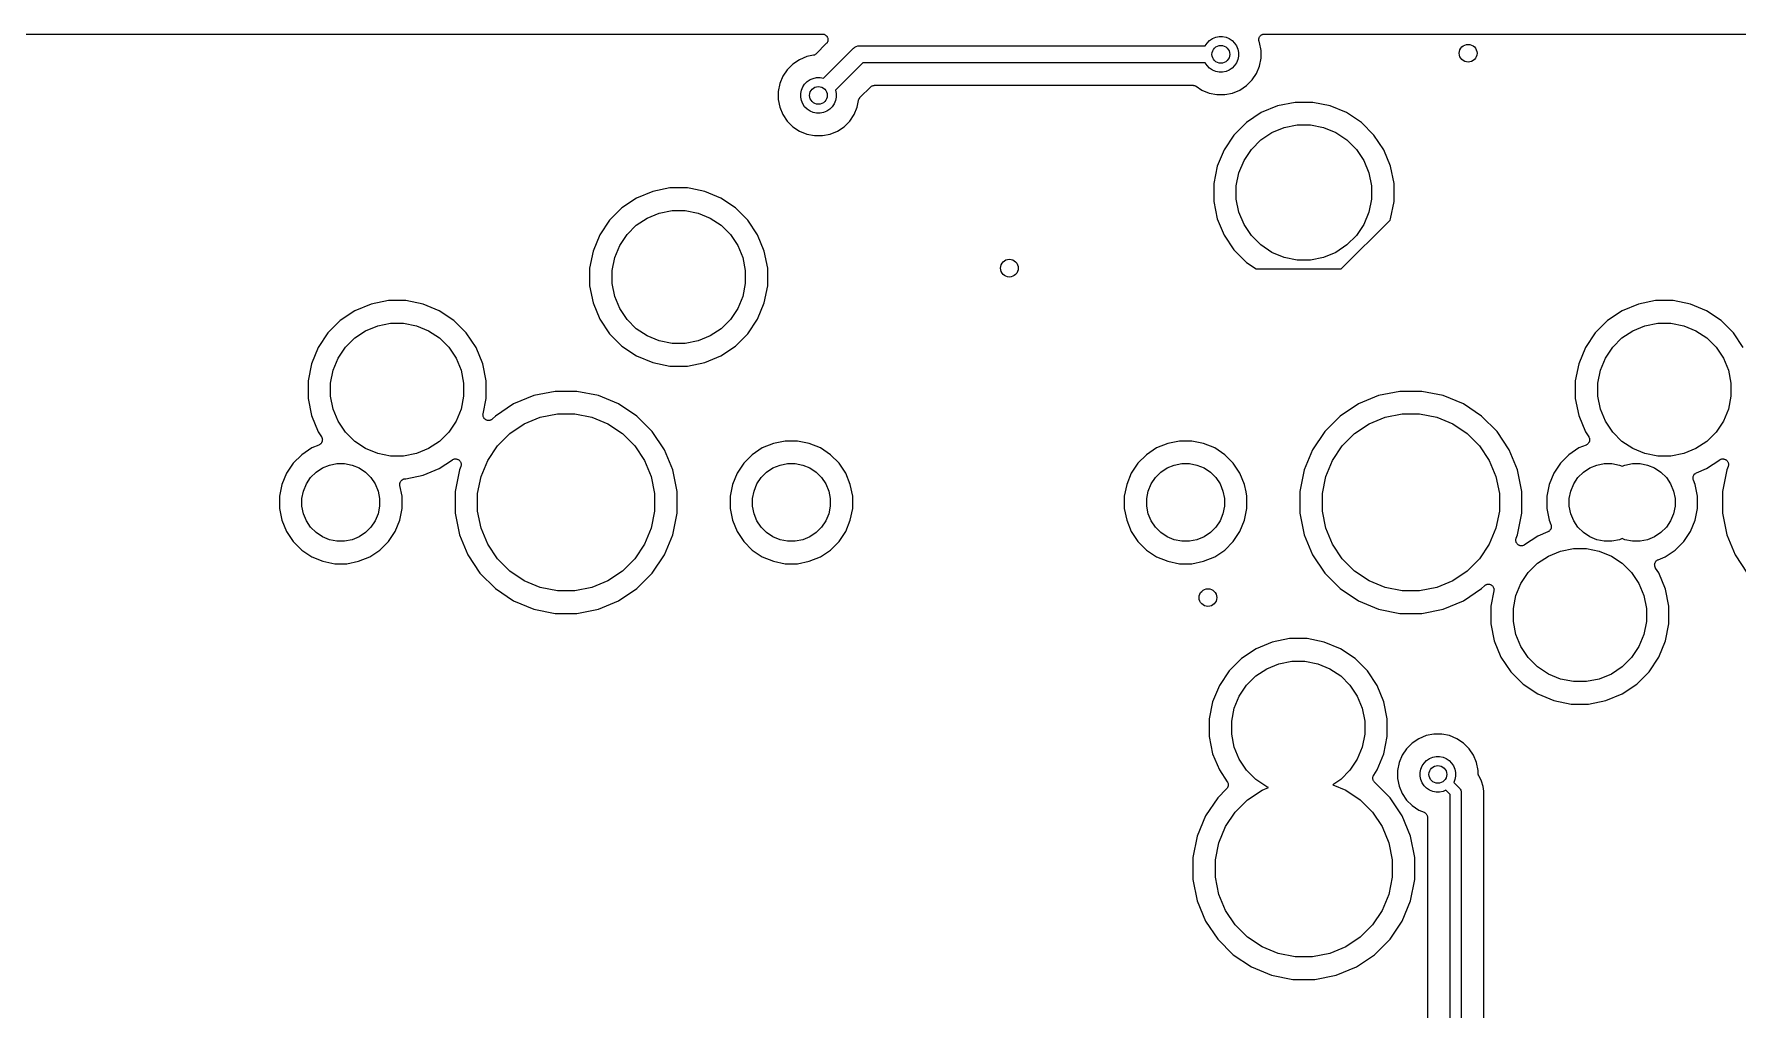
# Model space of a CAD drawing. Extents: x 59 to 2996, y -153 to 1402.
# Drawn here: x 737.1 to 775.52, y 686.99 to 708.99 of the extents above; entities that cross this region are included whole.
import ezdxf

# ---------------------------------------------------------------- set-up
doc = ezdxf.new("R2010")
doc.units = 0
doc.layers.add('BLACK', color=7, linetype='CONTINUOUS')

msp = doc.modelspace()

# ---------------------------------------------------------------- linework, layer by layer
at = {"layer": 'BLACK', "linetype": 'Continuous'}
for points in [[(709.891, 708.99), (754.871, 708.99), (754.872, 708.99), (754.872, 708.99), (754.872, 708.99), (754.873, 708.99), (754.885, 708.989), (754.897, 708.988), (754.897, 708.988), (754.897, 708.988), (754.909, 708.984), (754.921, 708.98), (754.921, 708.98), (754.921, 708.98), (754.932, 708.974), (754.942, 708.968), (754.943, 708.968), (754.943, 708.968), (754.952, 708.96), (754.961, 708.953), (754.962, 708.952), (754.962, 708.952), (754.969, 708.943), (754.977, 708.933), (754.977, 708.933), (754.977, 708.933), (754.983, 708.922), (754.989, 708.911), (754.989, 708.911), (754.989, 708.911), (754.992, 708.899), (754.996, 708.888), (754.996, 708.887), (754.996, 708.887), (754.997, 708.875), (754.998, 708.863), (754.998, 708.863), (754.998, 708.863), (754.997, 708.85), (754.996, 708.838), (754.995, 708.838), (754.995, 708.838), (754.992, 708.826), (754.988, 708.815), (754.988, 708.814), (754.988, 708.814), (754.982, 708.803), (754.977, 708.793), (754.976, 708.793), (754.976, 708.792), (754.969, 708.783), (754.961, 708.774), (754.733, 708.545), (754.732, 708.545), (754.732, 708.545), (754.732, 708.545), (754.731, 708.544), (754.722, 708.537), (754.713, 708.529), (754.712, 708.529), (754.712, 708.529), (754.702, 708.523), (754.691, 708.518), (754.691, 708.518), (754.69, 708.517), (754.679, 708.514), (754.668, 708.511), (754.518, 708.481), (754.353, 708.412), (754.204, 708.313), (754.077, 708.186), (753.978, 708.038), (753.91, 707.873), (753.875, 707.697), (753.875, 707.518), (753.91, 707.343), (753.978, 707.178), (754.077, 707.029), (754.204, 706.902), (754.353, 706.803), (754.518, 706.735), (754.693, 706.7), (754.872, 706.7), (755.048, 706.735), (755.213, 706.803), (755.362, 706.902), (755.488, 707.029), (755.587, 707.178), (755.656, 707.343), (755.686, 707.492), (755.686, 707.493), (755.686, 707.493), (755.686, 707.493), (755.686, 707.494), (755.69, 707.505), (755.693, 707.516), (755.693, 707.517), (755.694, 707.518), (755.699, 707.528), (755.705, 707.538), (755.705, 707.539), (755.705, 707.54), (755.713, 707.548), (755.72, 707.557), (755.961, 707.798), (755.961, 707.798), (755.961, 707.798), (755.961, 707.798), (755.962, 707.799), (755.971, 707.806), (755.98, 707.814), (755.981, 707.814), (755.981, 707.814), (755.992, 707.82), (756.002, 707.825), (756.003, 707.826), (756.003, 707.826), (756.015, 707.829), (756.026, 707.832), (756.026, 707.833), (756.027, 707.833), (756.039, 707.834), (756.05, 707.835), (763.23, 707.835), (763.23, 707.835), (763.23, 707.835), (763.23, 707.835), (763.231, 707.835), (763.243, 707.834), (763.255, 707.832), (763.255, 707.832), (763.256, 707.832), (763.267, 707.829), (763.278, 707.825), (763.279, 707.825), (763.28, 707.825), (763.29, 707.819), (763.3, 707.814), (763.427, 707.729), (763.592, 707.66), (763.768, 707.625), (763.946, 707.625), (764.122, 707.66), (764.287, 707.729), (764.436, 707.828), (764.562, 707.955), (764.662, 708.103), (764.73, 708.269), (764.765, 708.444), (764.765, 708.623), (764.73, 708.798), (764.723, 708.815), (764.723, 708.816), (764.723, 708.816), (764.723, 708.816), (764.723, 708.816), (764.719, 708.828), (764.716, 708.84), (764.716, 708.84), (764.716, 708.84), (764.715, 708.852), (764.714, 708.864), (764.714, 708.865), (764.714, 708.865), (764.715, 708.877), (764.716, 708.889), (764.716, 708.889), (764.716, 708.89), (764.72, 708.901), (764.724, 708.913), (764.724, 708.913), (764.724, 708.913), (764.73, 708.924), (764.735, 708.934), (764.736, 708.935), (764.736, 708.935), (764.743, 708.944), (764.751, 708.954), (764.751, 708.954), (764.752, 708.954), (764.761, 708.962), (764.77, 708.969), (764.771, 708.969), (764.771, 708.97), (764.782, 708.975), (764.792, 708.981), (764.793, 708.981), (764.793, 708.981), (764.804, 708.985), (764.816, 708.988), (764.816, 708.988), (764.817, 708.988), (764.829, 708.989), (764.841, 708.99), (807.767, 708.99)], [(775.637, 701.925), (775.417, 702.253), (775.138, 702.533), (774.809, 702.753), (774.443, 702.904), (774.055, 702.981), (773.66, 702.981), (773.272, 702.904), (772.906, 702.753), (772.577, 702.533), (772.298, 702.253), (772.078, 701.925), (771.927, 701.559), (771.849, 701.171), (771.849, 700.776), (771.927, 700.388), (772.078, 700.022), (772.151, 699.914), (772.151, 699.913), (772.151, 699.913), (772.151, 699.913), (772.152, 699.912), (772.157, 699.901), (772.163, 699.891), (772.163, 699.891), (772.163, 699.89), (772.166, 699.879), (772.17, 699.867), (772.17, 699.867), (772.17, 699.866), (772.171, 699.855), (772.172, 699.842), (772.172, 699.842), (772.172, 699.842), (772.171, 699.83), (772.169, 699.818), (772.169, 699.817), (772.169, 699.817), (772.166, 699.806), (772.162, 699.794), (772.162, 699.794), (772.162, 699.793), (772.156, 699.783), (772.15, 699.772), (772.15, 699.772), (772.15, 699.772), (772.142, 699.762), (772.135, 699.753), (772.134, 699.753), (772.134, 699.753), (772.125, 699.745), (772.115, 699.737), (772.115, 699.737), (772.115, 699.737), (772.104, 699.731), (772.094, 699.726), (771.932, 699.659), (771.706, 699.508), (771.513, 699.315), (771.362, 699.089), (771.258, 698.837), (771.204, 698.57), (771.204, 698.297), (771.258, 698.03), (771.298, 697.933), (771.298, 697.932), (771.298, 697.932), (771.298, 697.932), (771.298, 697.931), (771.302, 697.92), (771.305, 697.909), (771.305, 697.908), (771.305, 697.908), (771.306, 697.896), (771.307, 697.884), (771.307, 697.883), (771.307, 697.883), (771.306, 697.871), (771.305, 697.859), (771.305, 697.859), (771.305, 697.858), (771.301, 697.847), (771.298, 697.836), (771.297, 697.835), (771.297, 697.835), (771.292, 697.824), (771.286, 697.814), (771.286, 697.813), (771.285, 697.813), (771.278, 697.804), (771.27, 697.795), (771.27, 697.794), (771.269, 697.794), (771.26, 697.786), (771.251, 697.779), (771.251, 697.779), (771.25, 697.778), (771.24, 697.773), (771.229, 697.767), (771.001, 697.673), (770.705, 697.475), (770.704, 697.474), (770.704, 697.474), (770.704, 697.474), (770.704, 697.474), (770.693, 697.468), (770.682, 697.463), (770.682, 697.463), (770.682, 697.463), (770.67, 697.459), (770.658, 697.456), (770.658, 697.456), (770.658, 697.456), (770.646, 697.455), (770.634, 697.454), (770.634, 697.454), (770.633, 697.454), (770.621, 697.455), (770.609, 697.456), (770.609, 697.456), (770.609, 697.456), (770.597, 697.46), (770.585, 697.464), (770.585, 697.464), (770.585, 697.464), (770.574, 697.47), (770.564, 697.476), (770.563, 697.476), (770.563, 697.476), (770.554, 697.483), (770.545, 697.491), (770.544, 697.491), (770.544, 697.492), (770.537, 697.501), (770.529, 697.511), (770.529, 697.511), (770.529, 697.511), (770.523, 697.522), (770.517, 697.532), (770.517, 697.533), (770.517, 697.533), (770.514, 697.545), (770.51, 697.556), (770.51, 697.556), (770.51, 697.557), (770.509, 697.569), (770.508, 697.581), (770.508, 697.581), (770.508, 697.581), (770.509, 697.593), (770.51, 697.606), (770.51, 697.606), (770.51, 697.606), (770.514, 697.618), (770.517, 697.629), (770.548, 697.704), (770.644, 698.187), (770.644, 698.68), (770.548, 699.163), (770.36, 699.618), (770.086, 700.028), (769.737, 700.377), (769.328, 700.651), (768.872, 700.839), (768.389, 700.935), (767.896, 700.935), (767.413, 700.839), (766.957, 700.651), (766.548, 700.377), (766.199, 700.028), (765.925, 699.618), (765.737, 699.163), (765.641, 698.68), (765.641, 698.187), (765.737, 697.704), (765.925, 697.248), (766.199, 696.839), (766.548, 696.49), (766.957, 696.216), (767.413, 696.028), (767.896, 695.931), (768.389, 695.931), (768.872, 696.028), (769.328, 696.216), (769.737, 696.49), (769.799, 696.552), (769.8, 696.553), (769.8, 696.553), (769.8, 696.553), (769.8, 696.553), (769.81, 696.561), (769.819, 696.568), (769.819, 696.568), (769.82, 696.568), (769.83, 696.574), (769.841, 696.58), (769.841, 696.58), (769.842, 696.58), (769.853, 696.583), (769.865, 696.587), (769.865, 696.587), (769.865, 696.587), (769.878, 696.588), (769.89, 696.589), (769.89, 696.589), (769.89, 696.589), (769.902, 696.587), (769.914, 696.586), (769.915, 696.586), (769.915, 696.586), (769.926, 696.582), (769.938, 696.579), (769.938, 696.579), (769.938, 696.579), (769.949, 696.573), (769.96, 696.567), (769.96, 696.567), (769.96, 696.567), (769.969, 696.559), (769.979, 696.551), (769.979, 696.551), (769.979, 696.551), (769.987, 696.541), (769.995, 696.532), (769.995, 696.532), (769.995, 696.532), (770, 696.521), (770.006, 696.51), (770.006, 696.51), (770.006, 696.51), (770.01, 696.498), (770.013, 696.486), (770.013, 696.486), (770.013, 696.486), (770.015, 696.474), (770.016, 696.462), (770.016, 696.462), (770.016, 696.461), (770.015, 696.449), (770.013, 696.437), (769.944, 696.091), (769.944, 695.696), (770.022, 695.308), (770.173, 694.942), (770.393, 694.613), (770.672, 694.334), (771.001, 694.114), (771.367, 693.963), (771.755, 693.885), (772.15, 693.885), (772.538, 693.963), (772.904, 694.114), (773.233, 694.334), (773.512, 694.613), (773.732, 694.942), (773.883, 695.308), (773.96, 695.696), (773.96, 696.091), (773.883, 696.479), (773.732, 696.845), (773.659, 696.953), (773.659, 696.954), (773.659, 696.954), (773.659, 696.954), (773.658, 696.955), (773.653, 696.965), (773.647, 696.976), (773.647, 696.976), (773.647, 696.977), (773.644, 696.988), (773.64, 697), (773.64, 697), (773.64, 697), (773.639, 697.012), (773.638, 697.024), (773.638, 697.025), (773.638, 697.025), (773.639, 697.037), (773.641, 697.049), (773.641, 697.049), (773.641, 697.05), (773.644, 697.061), (773.648, 697.073), (773.648, 697.073), (773.648, 697.073), (773.654, 697.084), (773.66, 697.095), (773.66, 697.095), (773.66, 697.095), (773.668, 697.104), (773.675, 697.114), (773.676, 697.114), (773.676, 697.114), (773.685, 697.122), (773.695, 697.129), (773.695, 697.13), (773.695, 697.13), (773.706, 697.135), (773.716, 697.141), (773.878, 697.208), (774.104, 697.359), (774.297, 697.552), (774.448, 697.778), (774.552, 698.03), (774.605, 698.297), (774.605, 698.57), (774.552, 698.837), (774.512, 698.934), (774.512, 698.934), (774.512, 698.935), (774.512, 698.935), (774.512, 698.935), (774.508, 698.947), (774.505, 698.958), (774.505, 698.959), (774.505, 698.959), (774.504, 698.971), (774.503, 698.983), (774.503, 698.983), (774.503, 698.984), (774.504, 698.996), (774.505, 699.008), (774.505, 699.008), (774.505, 699.008), (774.509, 699.02), (774.512, 699.031), (774.513, 699.032), (774.513, 699.032), (774.518, 699.043), (774.524, 699.053), (774.524, 699.053), (774.525, 699.054), (774.532, 699.063), (774.54, 699.072), (774.54, 699.073), (774.541, 699.073), (774.55, 699.08), (774.559, 699.088), (774.559, 699.088), (774.56, 699.088), (774.57, 699.094), (774.581, 699.1), (774.809, 699.194), (775.105, 699.392), (775.106, 699.393), (775.106, 699.393), (775.106, 699.393), (775.106, 699.393), (775.117, 699.398), (775.128, 699.404), (775.128, 699.404), (775.128, 699.404), (775.14, 699.407), (775.152, 699.411), (775.152, 699.411), (775.152, 699.411), (775.164, 699.412), (775.176, 699.413), (775.176, 699.413), (775.177, 699.413), (775.189, 699.412), (775.201, 699.41), (775.201, 699.41), (775.201, 699.41), (775.213, 699.407), (775.225, 699.403), (775.225, 699.403), (775.225, 699.403), (775.235, 699.397), (775.246, 699.391), (775.247, 699.391), (775.247, 699.391), (775.256, 699.384), (775.265, 699.375), (775.266, 699.375), (775.266, 699.375), (775.273, 699.366), (775.281, 699.356), (775.281, 699.356), (775.281, 699.356), (775.287, 699.345), (775.293, 699.334), (775.293, 699.334), (775.293, 699.334), (775.296, 699.322), (775.3, 699.311), (775.3, 699.31), (775.3, 699.31), (775.301, 699.298), (775.302, 699.286), (775.302, 699.286), (775.302, 699.286), (775.301, 699.273), (775.3, 699.261), (775.3, 699.261), (775.3, 699.261), (775.296, 699.249), (775.293, 699.238), (775.262, 699.163), (775.166, 698.68), (775.166, 698.187), (775.262, 697.704), (775.45, 697.248), (775.724, 696.839)], [(769.783, 684.674), (769.783, 690.437), (769.783, 690.437), (769.783, 691.864), (769.783, 691.866), (769.783, 691.871), (769.783, 691.876), (769.786, 691.901), (769.783, 691.926), (769.783, 691.926), (769.774, 692.025), (769.737, 692.145), (769.716, 692.185), (769.716, 692.186), (769.673, 692.266), (769.672, 692.267), (769.67, 692.272), (769.667, 692.277), (769.665, 692.284), (769.663, 692.29), (769.662, 692.296), (769.66, 692.301), (769.66, 692.308), (769.658, 692.314), (769.658, 692.32), (769.658, 692.325), (769.658, 692.391), (769.623, 692.566), (769.554, 692.731), (769.455, 692.88), (769.329, 693.006), (769.18, 693.106), (769.015, 693.174), (768.839, 693.209), (768.66, 693.209), (768.485, 693.174), (768.32, 693.106), (768.171, 693.006), (768.045, 692.88), (767.945, 692.731), (767.877, 692.566), (767.842, 692.391), (767.842, 692.212), (767.877, 692.036), (767.945, 691.871), (768.045, 691.722), (768.171, 691.596), (768.32, 691.497), (768.438, 691.447), (768.439, 691.447), (768.439, 691.447), (768.439, 691.447), (768.44, 691.447), (768.45, 691.441), (768.461, 691.435), (768.461, 691.435), (768.462, 691.435), (768.471, 691.427), (768.48, 691.42), (768.48, 691.419), (768.481, 691.419), (768.488, 691.41), (768.496, 691.4), (768.496, 691.4), (768.496, 691.399), (768.502, 691.389), (768.507, 691.378), (768.507, 691.378), (768.508, 691.377), (768.511, 691.366), (768.514, 691.355), (768.514, 691.354), (768.515, 691.354), (768.516, 691.342), (768.517, 691.33), (768.517, 680.799)], [(769.025, 679.016), (769.025, 691.849), (768.931, 691.943), (768.866, 691.917), (768.789, 691.901), (768.71, 691.901), (768.633, 691.917), (768.56, 691.947), (768.495, 691.99), (768.439, 692.046), (768.395, 692.112), (768.365, 692.184), (768.35, 692.262), (768.35, 692.341), (768.365, 692.418), (768.395, 692.491), (768.439, 692.556), (768.495, 692.612), (768.56, 692.656), (768.633, 692.686), (768.71, 692.701), (768.789, 692.701), (768.866, 692.686), (768.939, 692.656), (769.005, 692.612), (769.06, 692.556), (769.104, 692.491), (769.134, 692.418), (769.15, 692.341), (769.15, 692.262), (769.134, 692.184), (769.108, 692.12), (769.234, 691.994), (769.239, 691.99), (769.243, 691.985), (769.243, 691.985), (769.254, 691.971), (769.266, 691.949), (769.268, 691.941), (769.273, 691.926), (769.275, 691.907), (769.275, 691.907), (769.275, 691.901), (769.275, 691.895), (769.275, 678.97)]]:
    msp.add_lwpolyline(points, dxfattribs=at)
for points in [[(764.046, 708.888), (764.112, 708.844), (764.168, 708.788), (764.211, 708.723), (764.242, 708.65), (764.257, 708.573), (764.257, 708.494), (764.242, 708.417), (764.211, 708.344), (764.168, 708.278), (764.112, 708.223), (764.046, 708.179), (763.974, 708.149), (763.896, 708.133), (763.818, 708.133), (763.74, 708.149), (763.668, 708.179), (763.602, 708.223), (763.546, 708.278), (763.503, 708.343), (755.787, 708.343), (755.168, 707.723), (755.183, 707.647), (755.183, 707.568), (755.167, 707.491), (755.137, 707.418), (755.093, 707.353), (755.038, 707.297), (754.972, 707.253), (754.899, 707.223), (754.822, 707.208), (754.743, 707.208), (754.666, 707.223), (754.593, 707.253), (754.528, 707.297), (754.472, 707.353), (754.428, 707.418), (754.398, 707.491), (754.383, 707.568), (754.383, 707.647), (754.398, 707.724), (754.428, 707.797), (754.472, 707.863), (754.528, 707.918), (754.593, 707.962), (754.666, 707.992), (754.743, 708.008), (754.822, 708.008), (754.898, 707.993), (755.567, 708.662), (755.573, 708.669), (755.58, 708.675), (755.602, 708.693), (755.635, 708.71), (755.671, 708.721), (755.708, 708.725), (755.718, 708.724), (763.503, 708.724), (763.546, 708.788), (763.602, 708.844), (763.668, 708.888), (763.74, 708.918), (763.818, 708.933), (763.896, 708.933), (763.974, 708.918)], [(765.137, 707.372), (764.767, 707.219), (764.434, 706.997), (764.151, 706.714), (763.929, 706.381), (763.776, 706.011), (763.697, 705.619), (763.697, 705.218), (763.776, 704.826), (763.929, 704.456), (764.151, 704.123), (764.434, 703.84), (764.652, 703.694), (766.57, 703.694), (767.671, 704.796), (767.683, 704.826), (767.761, 705.218), (767.761, 705.619), (767.683, 706.011), (767.53, 706.381), (767.308, 706.714), (767.025, 706.997), (766.692, 707.219), (766.322, 707.372), (765.93, 707.45), (765.529, 707.45)], [(766.451, 706.769), (766.701, 706.602), (766.913, 706.39), (767.08, 706.14), (767.195, 705.863), (767.253, 705.569), (767.253, 705.268), (767.195, 704.974), (767.08, 704.697), (766.913, 704.447), (766.701, 704.235), (766.451, 704.068), (766.174, 703.953), (765.88, 703.894), (765.579, 703.894), (765.285, 703.953), (765.008, 704.068), (764.758, 704.235), (764.546, 704.447), (764.379, 704.697), (764.264, 704.974), (764.205, 705.268), (764.205, 705.569), (764.264, 705.863), (764.379, 706.14), (764.546, 706.39), (764.758, 706.602), (765.008, 706.769), (765.285, 706.884), (765.579, 706.942), (765.88, 706.942), (766.174, 706.884)], [(751.047, 705.444), (750.681, 705.293), (750.352, 705.073), (750.073, 704.793), (749.853, 704.465), (749.702, 704.099), (749.624, 703.711), (749.624, 703.316), (749.702, 702.928), (749.853, 702.562), (750.073, 702.233), (750.352, 701.954), (750.681, 701.734), (751.047, 701.583), (751.435, 701.505), (751.83, 701.505), (752.218, 701.583), (752.584, 701.734), (752.913, 701.954), (753.192, 702.233), (753.412, 702.562), (753.563, 702.928), (753.64, 703.316), (753.64, 703.711), (753.563, 704.099), (753.412, 704.465), (753.192, 704.793), (752.913, 705.073), (752.584, 705.293), (752.218, 705.444), (751.905, 705.506), (751.905, 705.506), (751.83, 705.521), (751.435, 705.521)], [(752.343, 704.843), (752.589, 704.679), (752.798, 704.47), (752.962, 704.224), (753.075, 703.951), (753.132, 703.661), (753.132, 703.366), (753.075, 703.076), (752.962, 702.803), (752.798, 702.557), (752.589, 702.348), (752.343, 702.184), (752.07, 702.071), (751.78, 702.013), (751.485, 702.013), (751.195, 702.071), (750.922, 702.184), (750.676, 702.348), (750.467, 702.557), (750.303, 702.803), (750.19, 703.076), (750.132, 703.366), (750.132, 703.661), (750.19, 703.951), (750.303, 704.224), (750.467, 704.47), (750.676, 704.679), (750.922, 704.843), (751.195, 704.956), (751.485, 705.013), (751.78, 705.013), (752.07, 704.956)], [(751.31, 699.618), (751.036, 700.028), (750.687, 700.377), (750.278, 700.651), (749.822, 700.839), (749.339, 700.935), (748.846, 700.935), (748.363, 700.839), (747.907, 700.651), (747.498, 700.377), (747.436, 700.315), (747.435, 700.314), (747.435, 700.314), (747.435, 700.314), (747.435, 700.314), (747.425, 700.306), (747.416, 700.299), (747.416, 700.299), (747.415, 700.298), (747.405, 700.293), (747.394, 700.287), (747.394, 700.287), (747.393, 700.287), (747.382, 700.284), (747.37, 700.28), (747.37, 700.28), (747.37, 700.28), (747.357, 700.279), (747.345, 700.278), (747.345, 700.278), (747.345, 700.278), (747.333, 700.279), (747.321, 700.281), (747.32, 700.281), (747.32, 700.281), (747.309, 700.284), (747.297, 700.288), (747.297, 700.288), (747.297, 700.288), (747.286, 700.294), (747.275, 700.3), (747.275, 700.3), (747.275, 700.3), (747.265, 700.308), (747.256, 700.316), (747.256, 700.316), (747.256, 700.316), (747.248, 700.325), (747.24, 700.335), (747.24, 700.335), (747.24, 700.335), (747.235, 700.346), (747.229, 700.357), (747.229, 700.357), (747.229, 700.357), (747.225, 700.369), (747.222, 700.38), (747.222, 700.381), (747.222, 700.381), (747.22, 700.393), (747.219, 700.405), (747.219, 700.405), (747.219, 700.405), (747.22, 700.418), (747.222, 700.43), (747.29, 700.776), (747.29, 701.171), (747.213, 701.559), (747.062, 701.925), (746.842, 702.253), (746.563, 702.533), (746.234, 702.753), (745.868, 702.904), (745.48, 702.981), (745.085, 702.981), (744.697, 702.904), (744.331, 702.753), (744.002, 702.533), (743.723, 702.253), (743.503, 701.925), (743.352, 701.559), (743.274, 701.171), (743.274, 700.776), (743.352, 700.388), (743.503, 700.022), (743.576, 699.914), (743.576, 699.913), (743.576, 699.913), (743.576, 699.913), (743.577, 699.912), (743.582, 699.901), (743.588, 699.891), (743.588, 699.891), (743.588, 699.89), (743.591, 699.879), (743.595, 699.867), (743.595, 699.867), (743.595, 699.866), (743.596, 699.855), (743.597, 699.842), (743.597, 699.842), (743.597, 699.842), (743.596, 699.83), (743.594, 699.818), (743.594, 699.817), (743.594, 699.817), (743.591, 699.806), (743.587, 699.794), (743.587, 699.794), (743.587, 699.793), (743.581, 699.783), (743.575, 699.772), (743.575, 699.772), (743.575, 699.772), (743.567, 699.762), (743.56, 699.753), (743.559, 699.753), (743.559, 699.753), (743.55, 699.745), (743.54, 699.737), (743.54, 699.737), (743.54, 699.737), (743.529, 699.731), (743.519, 699.726), (743.357, 699.659), (743.131, 699.508), (742.938, 699.315), (742.787, 699.088), (742.683, 698.837), (742.629, 698.57), (742.629, 698.297), (742.683, 698.03), (742.787, 697.778), (742.938, 697.552), (743.131, 697.359), (743.357, 697.208), (743.609, 697.104), (743.876, 697.05), (744.149, 697.05), (744.416, 697.104), (744.668, 697.208), (744.894, 697.359), (745.087, 697.552), (745.238, 697.778), (745.342, 698.03), (745.395, 698.297), (745.395, 698.57), (745.347, 698.814), (745.347, 698.815), (745.347, 698.815), (745.347, 698.815), (745.347, 698.815), (745.346, 698.827), (745.345, 698.839), (745.345, 698.84), (745.345, 698.84), (745.346, 698.852), (745.347, 698.864), (745.347, 698.864), (745.347, 698.865), (745.351, 698.876), (745.354, 698.888), (745.355, 698.888), (745.355, 698.888), (745.36, 698.899), (745.366, 698.909), (745.366, 698.91), (745.367, 698.91), (745.374, 698.919), (745.382, 698.929), (745.382, 698.929), (745.383, 698.929), (745.392, 698.937), (745.401, 698.944), (745.402, 698.944), (745.402, 698.945), (745.412, 698.95), (745.423, 698.956), (745.423, 698.956), (745.424, 698.956), (745.435, 698.96), (745.447, 698.963), (745.447, 698.963), (745.448, 698.963), (745.46, 698.964), (745.472, 698.965), (745.48, 698.965), (745.868, 699.043), (746.234, 699.194), (746.53, 699.392), (746.531, 699.392), (746.531, 699.393), (746.531, 699.393), (746.531, 699.393), (746.542, 699.398), (746.553, 699.404), (746.553, 699.404), (746.553, 699.404), (746.565, 699.407), (746.577, 699.411), (746.577, 699.411), (746.577, 699.411), (746.589, 699.412), (746.601, 699.413), (746.601, 699.413), (746.602, 699.413), (746.614, 699.412), (746.626, 699.41), (746.626, 699.41), (746.626, 699.41), (746.638, 699.407), (746.65, 699.403), (746.65, 699.403), (746.65, 699.403), (746.66, 699.397), (746.671, 699.391), (746.672, 699.391), (746.672, 699.391), (746.681, 699.384), (746.69, 699.375), (746.691, 699.375), (746.691, 699.375), (746.698, 699.366), (746.706, 699.356), (746.706, 699.356), (746.706, 699.356), (746.712, 699.345), (746.718, 699.334), (746.718, 699.334), (746.718, 699.334), (746.721, 699.322), (746.725, 699.311), (746.725, 699.31), (746.725, 699.31), (746.726, 699.298), (746.727, 699.286), (746.727, 699.286), (746.727, 699.286), (746.726, 699.273), (746.725, 699.261), (746.725, 699.261), (746.725, 699.261), (746.721, 699.249), (746.718, 699.238), (746.687, 699.163), (746.591, 698.68), (746.591, 698.187), (746.687, 697.704), (746.875, 697.248), (747.149, 696.839), (747.498, 696.49), (747.907, 696.216), (748.363, 696.028), (748.846, 695.931), (749.339, 695.931), (749.822, 696.028), (750.278, 696.216), (750.687, 696.49), (751.036, 696.839), (751.31, 697.248), (751.498, 697.704), (751.594, 698.187), (751.594, 698.68), (751.498, 699.163)], [(745.993, 702.303), (746.239, 702.139), (746.448, 701.93), (746.612, 701.684), (746.725, 701.411), (746.782, 701.121), (746.782, 700.826), (746.725, 700.536), (746.612, 700.263), (746.448, 700.017), (746.239, 699.808), (745.993, 699.644), (745.72, 699.531), (745.43, 699.473), (745.135, 699.473), (744.845, 699.531), (744.572, 699.644), (744.326, 699.808), (744.117, 700.017), (743.953, 700.263), (743.84, 700.536), (743.782, 700.826), (743.782, 701.121), (743.84, 701.411), (743.953, 701.684), (744.117, 701.93), (744.326, 702.139), (744.572, 702.303), (744.845, 702.416), (745.135, 702.473), (745.43, 702.473), (745.72, 702.416)], [(774.568, 702.303), (774.814, 702.139), (775.023, 701.93), (775.187, 701.684), (775.3, 701.411), (775.357, 701.121), (775.357, 700.826), (775.3, 700.536), (775.187, 700.263), (775.023, 700.017), (774.814, 699.808), (774.568, 699.644), (774.295, 699.531), (774.005, 699.473), (773.71, 699.473), (773.42, 699.531), (773.147, 699.644), (772.901, 699.808), (772.692, 700.017), (772.528, 700.263), (772.415, 700.536), (772.357, 700.826), (772.357, 701.121), (772.415, 701.411), (772.528, 701.684), (772.692, 701.93), (772.901, 702.139), (773.147, 702.303), (773.42, 702.416), (773.71, 702.473), (774.005, 702.473), (774.295, 702.416)], [(750.037, 700.2), (750.364, 699.982), (750.641, 699.704), (750.859, 699.378), (751.01, 699.015), (751.086, 698.63), (751.086, 698.237), (751.01, 697.852), (750.859, 697.489), (750.641, 697.162), (750.364, 696.885), (750.037, 696.666), (749.674, 696.516), (749.289, 696.439), (748.896, 696.439), (748.511, 696.516), (748.148, 696.666), (747.821, 696.885), (747.544, 697.162), (747.326, 697.489), (747.175, 697.852), (747.099, 698.237), (747.099, 698.63), (747.175, 699.015), (747.326, 699.378), (747.544, 699.704), (747.821, 699.982), (748.148, 700.2), (748.511, 700.351), (748.896, 700.427), (749.289, 700.427), (749.674, 700.351)], [(769.087, 700.2), (769.414, 699.982), (769.691, 699.704), (769.909, 699.378), (770.06, 699.015), (770.136, 698.63), (770.136, 698.237), (770.06, 697.852), (769.909, 697.489), (769.691, 697.162), (769.414, 696.885), (769.087, 696.666), (768.724, 696.516), (768.339, 696.439), (767.946, 696.439), (767.561, 696.516), (767.198, 696.666), (766.871, 696.885), (766.594, 697.162), (766.376, 697.489), (766.225, 697.852), (766.149, 698.237), (766.149, 698.63), (766.225, 699.015), (766.376, 699.378), (766.594, 699.704), (766.871, 699.982), (767.198, 700.2), (767.561, 700.351), (767.946, 700.427), (768.339, 700.427), (768.724, 700.351)], [(753.769, 699.763), (753.517, 699.659), (753.291, 699.508), (753.098, 699.315), (752.947, 699.088), (752.843, 698.837), (752.789, 698.57), (752.789, 698.297), (752.843, 698.03), (752.947, 697.778), (753.098, 697.552), (753.291, 697.359), (753.517, 697.208), (753.769, 697.104), (754.036, 697.05), (754.309, 697.05), (754.576, 697.104), (754.828, 697.208), (755.054, 697.359), (755.247, 697.552), (755.398, 697.778), (755.502, 698.03), (755.555, 698.297), (755.555, 698.57), (755.502, 698.837), (755.398, 699.088), (755.247, 699.315), (755.054, 699.508), (754.828, 699.659), (754.576, 699.763), (754.309, 699.816), (754.036, 699.816)], [(762.659, 699.763), (762.407, 699.659), (762.181, 699.508), (761.988, 699.315), (761.837, 699.088), (761.733, 698.837), (761.679, 698.57), (761.679, 698.297), (761.733, 698.03), (761.837, 697.778), (761.988, 697.552), (762.181, 697.359), (762.407, 697.208), (762.659, 697.104), (762.926, 697.05), (763.199, 697.05), (763.466, 697.104), (763.718, 697.208), (763.944, 697.359), (764.137, 697.552), (764.288, 697.778), (764.392, 698.03), (764.445, 698.297), (764.445, 698.57), (764.426, 698.668), (764.392, 698.837), (764.288, 699.088), (764.137, 699.315), (763.944, 699.508), (763.718, 699.659), (763.466, 699.763), (763.199, 699.816), (762.926, 699.816)], [(744.427, 699.209), (744.57, 699.113), (744.692, 698.991), (744.788, 698.848), (744.854, 698.689), (744.887, 698.52), (744.887, 698.347), (744.854, 698.178), (744.788, 698.019), (744.692, 697.876), (744.57, 697.754), (744.427, 697.658), (744.268, 697.592), (744.099, 697.558), (743.926, 697.558), (743.757, 697.592), (743.598, 697.658), (743.455, 697.754), (743.333, 697.876), (743.237, 698.019), (743.171, 698.178), (743.137, 698.347), (743.137, 698.52), (743.171, 698.689), (743.237, 698.848), (743.333, 698.991), (743.455, 699.113), (743.598, 699.209), (743.757, 699.275), (743.926, 699.308), (744.099, 699.308), (744.268, 699.275)], [(754.587, 699.209), (754.73, 699.113), (754.852, 698.991), (754.948, 698.848), (755.014, 698.689), (755.047, 698.52), (755.047, 698.347), (755.014, 698.178), (754.948, 698.019), (754.852, 697.876), (754.73, 697.754), (754.587, 697.658), (754.428, 697.592), (754.259, 697.558), (754.086, 697.558), (753.917, 697.592), (753.758, 697.658), (753.615, 697.754), (753.493, 697.876), (753.397, 698.019), (753.331, 698.178), (753.297, 698.347), (753.297, 698.52), (753.331, 698.689), (753.397, 698.848), (753.493, 698.991), (753.615, 699.113), (753.758, 699.209), (753.917, 699.275), (754.086, 699.308), (754.259, 699.308), (754.428, 699.275)], [(763.477, 699.209), (763.62, 699.113), (763.742, 698.991), (763.838, 698.848), (763.904, 698.689), (763.937, 698.52), (763.937, 698.347), (763.904, 698.178), (763.838, 698.019), (763.742, 697.876), (763.62, 697.754), (763.477, 697.658), (763.318, 697.592), (763.149, 697.558), (762.976, 697.558), (762.807, 697.592), (762.648, 697.658), (762.505, 697.754), (762.383, 697.876), (762.287, 698.019), (762.221, 698.178), (762.187, 698.347), (762.187, 698.52), (762.221, 698.689), (762.287, 698.848), (762.383, 698.991), (762.505, 699.113), (762.648, 699.209), (762.807, 699.275), (762.976, 699.308), (763.149, 699.308), (763.318, 699.275)], [(772.905, 699.249), (772.967, 699.275), (773.136, 699.308), (773.309, 699.308), (773.478, 699.275), (773.637, 699.209), (773.78, 699.113), (773.902, 698.991), (773.998, 698.848), (774.064, 698.689), (774.097, 698.52), (774.097, 698.347), (774.064, 698.178), (773.998, 698.019), (773.902, 697.876), (773.78, 697.754), (773.637, 697.658), (773.478, 697.592), (773.309, 697.558), (773.136, 697.558), (772.967, 697.592), (772.905, 697.618), (772.843, 697.592), (772.674, 697.558), (772.501, 697.558), (772.332, 697.592), (772.173, 697.658), (772.03, 697.754), (771.908, 697.876), (771.812, 698.019), (771.746, 698.178), (771.712, 698.347), (771.712, 698.52), (771.746, 698.689), (771.812, 698.848), (771.908, 698.991), (772.03, 699.113), (772.173, 699.209), (772.332, 699.275), (772.501, 699.308), (772.674, 699.308), (772.843, 699.275)], [(772.663, 697.223), (772.909, 697.059), (773.118, 696.85), (773.282, 696.604), (773.395, 696.331), (773.452, 696.041), (773.452, 695.746), (773.395, 695.456), (773.282, 695.183), (773.118, 694.937), (772.909, 694.728), (772.663, 694.564), (772.39, 694.451), (772.1, 694.393), (771.805, 694.393), (771.515, 694.451), (771.242, 694.564), (770.996, 694.728), (770.787, 694.937), (770.623, 695.183), (770.51, 695.456), (770.452, 695.746), (770.452, 696.041), (770.51, 696.331), (770.623, 696.604), (770.787, 696.85), (770.996, 697.059), (771.242, 697.223), (771.515, 697.336), (771.805, 697.393), (772.1, 697.393), (772.39, 697.336)], [(765.017, 695.284), (764.651, 695.133), (764.322, 694.913), (764.043, 694.633), (763.823, 694.305), (763.672, 693.939), (763.594, 693.551), (763.594, 693.156), (763.672, 692.768), (763.823, 692.402), (764.002, 692.134), (764.003, 692.133), (764.003, 692.133), (764.003, 692.133), (764.003, 692.132), (764.009, 692.122), (764.014, 692.111), (764.014, 692.111), (764.015, 692.11), (764.018, 692.099), (764.021, 692.088), (764.021, 692.087), (764.022, 692.087), (764.023, 692.075), (764.024, 692.063), (764.024, 692.062), (764.024, 692.062), (764.022, 692.05), (764.021, 692.038), (764.021, 692.038), (764.021, 692.037), (764.017, 692.026), (764.014, 692.015), (764.014, 692.014), (764.014, 692.014), (764.008, 692.003), (764.002, 691.993), (764.002, 691.992), (764.002, 691.992), (763.994, 691.983), (763.986, 691.974), (763.786, 691.773), (763.512, 691.364), (763.324, 690.908), (763.228, 690.425), (763.228, 689.932), (763.324, 689.449), (763.512, 688.993), (763.786, 688.584), (764.135, 688.235), (764.544, 687.961), (765, 687.773), (765.483, 687.677), (765.976, 687.677), (766.459, 687.773), (766.915, 687.961), (767.324, 688.235), (767.673, 688.584), (767.947, 688.993), (768.135, 689.449), (768.231, 689.932), (768.231, 690.425), (768.135, 690.908), (767.947, 691.364), (767.673, 691.773), (767.32, 692.126), (767.32, 692.126), (767.32, 692.126), (767.32, 692.126), (767.319, 692.127), (767.312, 692.136), (767.304, 692.146), (767.304, 692.146), (767.304, 692.147), (767.298, 692.157), (767.293, 692.168), (767.292, 692.168), (767.292, 692.169), (767.289, 692.18), (767.285, 692.191), (767.285, 692.192), (767.285, 692.192), (767.284, 692.204), (767.283, 692.216), (767.283, 692.217), (767.283, 692.217), (767.284, 692.229), (767.286, 692.241), (767.286, 692.241), (767.286, 692.242), (767.289, 692.253), (767.293, 692.264), (767.293, 692.265), (767.293, 692.265), (767.299, 692.276), (767.304, 692.286), (767.382, 692.402), (767.533, 692.768), (767.61, 693.156), (767.61, 693.551), (767.533, 693.939), (767.382, 694.305), (767.162, 694.633), (766.883, 694.913), (766.554, 695.133), (766.188, 695.284), (765.8, 695.361), (765.405, 695.361)], [(766.313, 694.683), (766.559, 694.519), (766.768, 694.31), (766.932, 694.064), (767.045, 693.791), (767.102, 693.501), (767.102, 693.206), (767.045, 692.916), (766.932, 692.643), (766.768, 692.397), (766.559, 692.188), (766.378, 692.068), (766.674, 691.945), (767.001, 691.727), (767.278, 691.449), (767.496, 691.123), (767.647, 690.76), (767.723, 690.375), (767.723, 689.982), (767.647, 689.597), (767.496, 689.234), (767.278, 688.907), (767.001, 688.63), (766.674, 688.411), (766.311, 688.261), (765.926, 688.185), (765.533, 688.185), (765.148, 688.261), (764.785, 688.411), (764.458, 688.63), (764.181, 688.907), (763.963, 689.234), (763.812, 689.597), (763.736, 689.982), (763.736, 690.375), (763.812, 690.76), (763.963, 691.123), (764.181, 691.449), (764.458, 691.727), (764.785, 691.945), (764.934, 692.007), (764.892, 692.024), (764.646, 692.188), (764.437, 692.397), (764.273, 692.643), (764.16, 692.916), (764.102, 693.206), (764.102, 693.501), (764.16, 693.791), (764.273, 694.064), (764.437, 694.31), (764.646, 694.519), (764.892, 694.683), (765.165, 694.796), (765.455, 694.853), (765.75, 694.853), (766.04, 694.796)]]:
    msp.add_lwpolyline(points, close=True, dxfattribs=at)
at = {"layer": 'BLACK'}
for centre in [(763.857, 708.533), (769.433, 708.558), (754.783, 707.608), (759.088, 703.713), (763.566, 696.286), (768.75, 692.301)]:
    msp.add_circle(centre, 0.2, dxfattribs=at)

doc.saveas('drawing.dxf')
